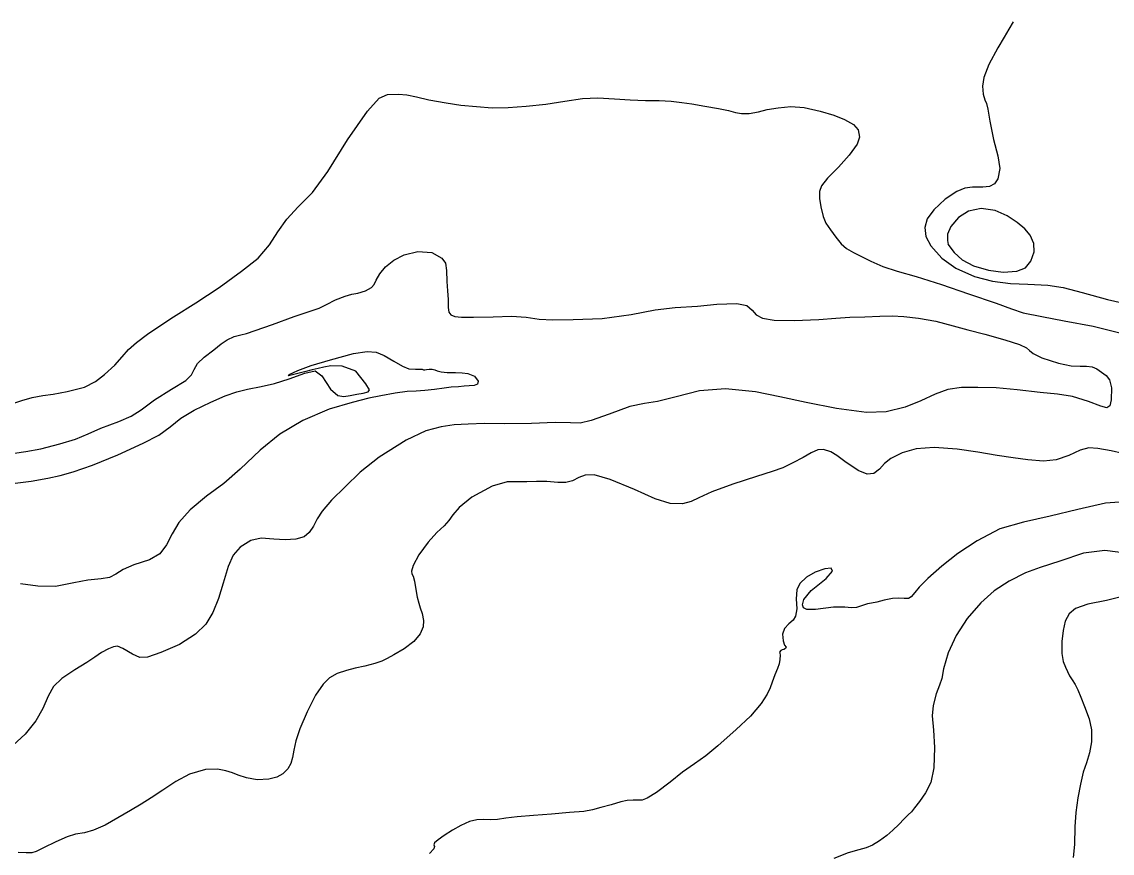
# Model space of a CAD drawing. Extents: x -717076 to -715000, y -984627 to -984000.
# Drawn here: x -716539 to -716014, y -984402 to -984001 of the extents above; entities that cross this region are included whole.
import ezdxf

# ---------------------------------------------------------------- set-up
doc = ezdxf.new("R2010")
doc.units = 0
doc.layers.add('contour_lines', color=1, linetype='CONTINUOUS')

msp = doc.modelspace()

# ---------------------------------------------------------------- linework, layer by layer
at = {"layer": 'contour_lines', "color": 1}
for p, q in [((-716061.475, -984001.363, 275), (-716063.56, -984004.964, 275)), ((-716065.854, -984008.85, 275), (-716068.873, -984013.942, 275)), ((-716063.56, -984004.964, 275), (-716065.854, -984008.85, 275)), ((-716068.873, -984013.942, 275), (-716073.14, -984021.959, 275)), ((-716073.14, -984021.959, 275), (-716075.553, -984028.279, 275)), ((-716075.553, -984028.279, 275), (-716076.163, -984032.447, 275)), ((-716076.163, -984032.447, 275), (-716075.825, -984036.291, 275)), ((-716372.727, -984044.472, 274), (-716367.129, -984038.174, 274)), ((-716367.129, -984038.174, 274), (-716363.156, -984036.49, 274)), ((-716363.156, -984036.49, 274), (-716357.819, -984036.269, 274)), ((-716357.819, -984036.269, 274), (-716353.746, -984036.594, 274)), ((-716353.746, -984036.594, 274), (-716349.178, -984037.547, 274)), ((-716349.178, -984037.547, 274), (-716343.103, -984038.954, 274)), ((-716343.103, -984038.954, 274), (-716334.852, -984040.514, 274)), ((-716286.784, -984041.07, 274), (-716277.526, -984039.6, 274)), ((-716277.526, -984039.6, 274), (-716268.992, -984038.371, 274)), ((-716268.992, -984038.371, 274), (-716261.604, -984038.094, 274)), ((-716261.604, -984038.094, 274), (-716253.627, -984038.571, 274)), ((-716253.627, -984038.571, 274), (-716246.021, -984039.01, 274)), ((-716246.021, -984039.01, 274), (-716238.763, -984039.248, 274)), ((-716238.763, -984039.248, 274), (-716232.062, -984039.339, 274)), ((-716232.062, -984039.339, 274), (-716226.28, -984039.604, 274)), ((-716226.28, -984039.604, 274), (-716221.201, -984040.211, 274)), ((-716221.201, -984040.211, 274), (-716216.373, -984040.987, 274)), ((-716075.825, -984036.291, 275), (-716075.131, -984038.926, 275)), ((-716075.131, -984038.926, 275), (-716074.345, -984040.837, 275)), ((-716382.37, -984058.293, 274), (-716372.727, -984044.472, 274)), ((-716334.852, -984040.514, 274), (-716327.788, -984041.509, 274)), ((-716327.788, -984041.509, 274), (-716320.176, -984042.225, 274)), ((-716320.176, -984042.225, 274), (-716312.626, -984042.859, 274)), ((-716312.626, -984042.859, 274), (-716304.974, -984042.769, 274)), ((-716304.974, -984042.769, 274), (-716296.273, -984042.081, 274)), ((-716296.273, -984042.081, 274), (-716286.784, -984041.07, 274)), ((-716216.373, -984040.987, 274), (-716210.08, -984042.054, 274)), ((-716210.08, -984042.054, 274), (-716203.507, -984043.157, 274)), ((-716203.507, -984043.157, 274), (-716198.696, -984044.197, 274)), ((-716198.696, -984044.197, 274), (-716195.381, -984045.056, 274)), ((-716195.381, -984045.056, 274), (-716192.415, -984045.625, 274)), ((-716192.415, -984045.625, 274), (-716188.79, -984045.603, 274)), ((-716188.79, -984045.603, 274), (-716184.295, -984044.754, 274)), ((-716184.295, -984044.754, 274), (-716179.979, -984043.738, 274)), ((-716179.979, -984043.738, 274), (-716174.758, -984042.795, 274)), ((-716174.758, -984042.795, 274), (-716168.703, -984042.285, 274)), ((-716168.703, -984042.285, 274), (-716162.132, -984042.764, 274)), ((-716162.132, -984042.764, 274), (-716154.474, -984044.461, 274)), ((-716154.474, -984044.461, 274), (-716147.843, -984046.458, 274)), ((-716074.345, -984040.837, 275), (-716073.668, -984043.467, 275)), ((-716073.668, -984043.467, 275), (-716072.756, -984049.229, 275)), ((-716147.843, -984046.458, 274), (-716142.772, -984048.447, 274)), ((-716142.772, -984048.447, 274), (-716138.41, -984050.949, 274)), ((-716072.756, -984049.229, 275), (-716070.916, -984058.065, 275)), ((-716138.41, -984050.949, 274), (-716136.203, -984053.545, 274)), ((-716136.203, -984053.545, 274), (-716135.509, -984057.075, 274)), ((-716391.801, -984073.531, 274), (-716382.37, -984058.293, 274)), ((-716136.658, -984060.404, 274), (-716140.505, -984065.659, 274)), ((-716135.509, -984057.075, 274), (-716136.658, -984060.404, 274)), ((-716070.916, -984058.065, 275), (-716068.859, -984065.933, 275)), ((-716140.505, -984065.659, 274), (-716145.669, -984071.466, 274)), ((-716068.859, -984065.933, 275), (-716067.899, -984072.096, 275)), ((-716145.669, -984071.466, 274), (-716150.91, -984076.831, 274)), ((-716399.223, -984083.695, 274), (-716391.801, -984073.531, 274)), ((-716150.91, -984076.831, 274), (-716153.796, -984080.51, 274)), ((-716068.805, -984077.028, 275), (-716070.466, -984079.597, 275)), ((-716067.899, -984072.096, 275), (-716068.805, -984077.028, 275)), ((-716153.796, -984080.51, 274), (-716154.781, -984083.288, 274)), ((-716084.701, -984081.595, 275), (-716088.632, -984083.179, 275)), ((-716081.006, -984081.181, 275), (-716084.701, -984081.595, 275)), ((-716076.123, -984081.148, 275), (-716081.006, -984081.181, 275)), ((-716072.786, -984080.765, 275), (-716076.123, -984081.148, 275)), ((-716070.466, -984079.597, 275), (-716072.786, -984080.765, 275)), ((-716406.131, -984090.653, 274), (-716399.223, -984083.695, 274)), ((-716154.781, -984083.288, 274), (-716154.764, -984086.53, 274)), ((-716154.764, -984086.53, 274), (-716154.156, -984090.589, 274)), ((-716094.223, -984086.885, 275), (-716099.728, -984092.033, 275)), ((-716088.632, -984083.179, 275), (-716094.223, -984086.885, 275)), ((-716411.673, -984096.489, 274), (-716406.131, -984090.653, 274)), ((-716154.156, -984090.589, 274), (-716153.112, -984095.24, 274)), ((-716099.728, -984092.033, 275), (-716102.861, -984096.456, 275)), ((-716082.919, -984092.672, 276), (-716087.818, -984095.828, 276)), ((-716076.927, -984091.451, 276), (-716082.919, -984092.672, 276)), ((-716070.107, -984092.384, 276), (-716076.927, -984091.451, 276)), ((-716064.349, -984094.938, 276), (-716070.107, -984092.384, 276)), ((-716415.991, -984102.623, 274), (-716411.673, -984096.489, 274)), ((-716153.112, -984095.24, 274), (-716151.727, -984098.471, 274)), ((-716102.861, -984096.456, 275), (-716103.985, -984100.547, 275)), ((-716087.818, -984095.828, 276), (-716091.507, -984100.078, 276)), ((-716059.589, -984098.141, 276), (-716064.349, -984094.938, 276)), ((-716055.806, -984101.144, 276), (-716059.589, -984098.141, 276)), ((-716419.985, -984109.01, 274), (-716415.991, -984102.623, 274)), ((-716151.727, -984098.471, 274), (-716149.484, -984101.766, 274)), ((-716149.484, -984101.766, 274), (-716146.897, -984105.281, 274)), ((-716103.985, -984100.547, 275), (-716103.491, -984104.921, 275)), ((-716091.507, -984100.078, 276), (-716093.101, -984103.859, 276)), ((-716053.163, -984104.275, 276), (-716055.806, -984101.144, 276)), ((-716146.897, -984105.281, 274), (-716144.292, -984108.509, 274)), ((-716144.292, -984108.509, 274), (-716141.775, -984110.685, 274)), ((-716103.491, -984104.921, 275), (-716101.067, -984109.457, 275)), ((-716093.101, -984103.859, 276), (-716093.132, -984106.909, 276)), ((-716093.132, -984106.909, 276), (-716092.733, -984108.774, 276)), ((-716092.863, -984108.567, 276), (-716089.827, -984112.673, 276)), ((-716051.485, -984108.266, 276), (-716053.163, -984104.275, 276)), ((-716051.382, -984112.266, 276), (-716051.485, -984108.266, 276)), ((-716425.49, -984115.372, 274), (-716419.985, -984109.01, 274)), ((-716360.06, -984116.405, 273), (-716355.019, -984113.82, 273)), ((-716355.019, -984113.82, 273), (-716348.531, -984112.171, 273)), ((-716348.531, -984112.171, 273), (-716341.745, -984112.686, 273)), ((-716341.745, -984112.686, 273), (-716336.876, -984115.359, 273)), ((-716141.775, -984110.685, 274), (-716138.462, -984112.563, 274)), ((-716138.462, -984112.563, 274), (-716134.623, -984114.506, 274)), ((-716101.067, -984109.457, 275), (-716095.792, -984115.336, 275)), ((-716089.827, -984112.673, 276), (-716086.036, -984116.113, 276)), ((-716052.85, -984116.881, 276), (-716051.382, -984112.266, 276)), ((-716433.467, -984121.607, 274), (-716425.49, -984115.372, 274)), ((-716364.053, -984119.604, 273), (-716360.06, -984116.405, 273)), ((-716336.876, -984115.359, 273), (-716335.066, -984117.816, 273)), ((-716335.066, -984117.816, 273), (-716334.669, -984121.269, 273)), ((-716134.623, -984114.506, 274), (-716130.021, -984116.888, 274)), ((-716130.021, -984116.888, 274), (-716124.308, -984119.464, 274)), ((-716095.792, -984115.336, 275), (-716089.016, -984120.198, 275)), ((-716086.036, -984116.113, 276), (-716080.57, -984119.02, 276)), ((-716080.57, -984119.02, 276), (-716073.339, -984121.195, 276)), ((-716055.444, -984120.037, 276), (-716052.85, -984116.881, 276)), ((-716444.181, -984129.5, 274), (-716433.467, -984121.607, 274)), ((-716368.594, -984125.949, 273), (-716366.793, -984122.871, 273)), ((-716366.793, -984122.871, 273), (-716364.053, -984119.604, 273)), ((-716334.669, -984121.269, 273), (-716334.507, -984126.554, 273)), ((-716124.308, -984119.464, 274), (-716117.292, -984121.715, 274)), ((-716117.292, -984121.715, 274), (-716108.178, -984124.273, 274)), ((-716108.178, -984124.273, 274), (-716095.915, -984128.136, 274)), ((-716089.016, -984120.198, 275), (-716080.106, -984124.19, 275)), ((-716080.106, -984124.19, 275), (-716071.376, -984126.484, 275)), ((-716073.339, -984121.195, 276), (-716066.327, -984122.075, 276)), ((-716066.327, -984122.075, 276), (-716059.635, -984121.666, 276)), ((-716059.635, -984121.666, 276), (-716055.444, -984120.037, 276)), ((-716455.555, -984136.94, 274), (-716444.181, -984129.5, 274)), ((-716373.662, -984131.176, 273), (-716370.795, -984129.548, 273)), ((-716370.795, -984129.548, 273), (-716369.546, -984128.045, 273)), ((-716369.546, -984128.045, 273), (-716368.594, -984125.949, 273)), ((-716334.507, -984126.554, 273), (-716334.211, -984131.067, 273)), ((-716095.915, -984128.136, 274), (-716083.05, -984132.641, 274)), ((-716071.376, -984126.484, 275), (-716062.77, -984127.55, 275)), ((-716062.77, -984127.55, 275), (-716054.446, -984127.888, 275)), ((-716054.446, -984127.888, 275), (-716044.697, -984128.397, 275)), ((-716044.697, -984128.397, 275), (-716037.265, -984129.45, 275)), ((-716037.265, -984129.45, 275), (-716028.229, -984132.004, 275)), ((-716388.171, -984135.53, 273), (-716383.548, -984133.626, 273)), ((-716383.548, -984133.626, 273), (-716380.273, -984132.749, 273)), ((-716380.273, -984132.749, 273), (-716377.308, -984132.221, 273)), ((-716377.308, -984132.221, 273), (-716373.662, -984131.176, 273)), ((-716334.211, -984131.067, 273), (-716333.894, -984135.367, 273)), ((-716083.05, -984132.641, 274), (-716069.7, -984137.079, 274)), ((-716028.229, -984132.004, 275), (-716015.885, -984135.308, 275)), ((-716466.295, -984143.72, 274), (-716455.555, -984136.94, 274)), ((-716400.4, -984140.958, 273), (-716396.106, -984139.491, 273)), ((-716396.106, -984139.491, 273), (-716392.432, -984137.728, 273)), ((-716392.432, -984137.728, 273), (-716388.171, -984135.53, 273)), ((-716333.894, -984135.367, 273), (-716333.822, -984139.152, 273)), ((-716333.822, -984139.152, 273), (-716333.456, -984141.354, 273)), ((-716234.038, -984140.335, 273), (-716224.355, -984139.166, 273)), ((-716224.355, -984139.166, 273), (-716213.688, -984138.497, 273)), ((-716213.688, -984138.497, 273), (-716204.285, -984137.606, 273)), ((-716204.285, -984137.606, 273), (-716194.631, -984137.162, 273)), ((-716194.631, -984137.162, 273), (-716189.775, -984138.193, 273)), ((-716189.775, -984138.193, 273), (-716187.285, -984140.47, 273)), ((-716069.7, -984137.079, 274), (-716062.229, -984139.769, 274)), ((-716062.229, -984139.769, 274), (-716056.541, -984141.675, 274)), ((-716015.885, -984135.308, 275), (-716001.691, -984138.572, 275)), ((-716473.317, -984148.315, 274), (-716466.295, -984143.72, 274)), ((-716418.577, -984147.289, 273), (-716408.083, -984143.432, 273)), ((-716408.083, -984143.432, 273), (-716400.4, -984140.958, 273)), ((-716333.456, -984141.354, 273), (-716332.512, -984142.652, 273)), ((-716332.512, -984142.652, 273), (-716330.625, -984143.469, 273)), ((-716330.625, -984143.469, 273), (-716327.349, -984143.798, 273)), ((-716327.349, -984143.798, 273), (-716321.632, -984143.897, 273)), ((-716321.632, -984143.897, 273), (-716312.126, -984143.64, 273)), ((-716312.126, -984143.64, 273), (-716303.296, -984143.304, 273)), ((-716303.296, -984143.304, 273), (-716296.272, -984143.834, 273)), ((-716296.272, -984143.834, 273), (-716289.964, -984144.739, 273)), ((-716289.964, -984144.739, 273), (-716283.43, -984145.131, 273)), ((-716283.43, -984145.131, 273), (-716273.514, -984144.974, 273)), ((-716273.514, -984144.974, 273), (-716259.522, -984144.42, 273)), ((-716259.522, -984144.42, 273), (-716245.647, -984142.577, 273)), ((-716245.647, -984142.577, 273), (-716234.038, -984140.335, 273)), ((-716187.285, -984140.47, 273), (-716185.398, -984142.691, 273)), ((-716185.398, -984142.691, 273), (-716182.338, -984144.378, 273)), ((-716182.338, -984144.378, 273), (-716176.742, -984145.253, 273)), ((-716176.742, -984145.253, 273), (-716167.011, -984145.44, 273)), ((-716167.011, -984145.44, 273), (-716155.074, -984144.882, 273)), ((-716155.074, -984144.882, 273), (-716146.868, -984144.329, 273)), ((-716146.868, -984144.329, 273), (-716140.225, -984143.901, 273)), ((-716140.225, -984143.901, 273), (-716132.921, -984143.641, 273)), ((-716132.921, -984143.641, 273), (-716125.657, -984143.28, 273)), ((-716125.657, -984143.28, 273), (-716119.699, -984143.242, 273)), ((-716119.699, -984143.242, 273), (-716114.176, -984143.479, 273)), ((-716114.176, -984143.479, 273), (-716107.106, -984144.271, 273)), ((-716107.106, -984144.271, 273), (-716098.763, -984145.723, 273)), ((-716056.541, -984141.675, 274), (-716047.589, -984143.488, 274)), ((-716047.589, -984143.488, 274), (-716036.789, -984145.518, 274)), ((-716036.789, -984145.518, 274), (-716022.838, -984148.219, 274)), ((-716478.8, -984152.099, 274), (-716473.317, -984148.315, 274)), ((-716431.14, -984151.755, 273), (-716426.84, -984150.254, 273)), ((-716426.84, -984150.254, 273), (-716418.577, -984147.289, 273)), ((-716098.763, -984145.723, 273), (-716090.403, -984148.051, 273)), ((-716090.403, -984148.051, 273), (-716083.248, -984149.975, 273)), ((-716083.248, -984149.975, 273), (-716075.062, -984151.974, 273)), ((-716022.838, -984148.219, 274), (-716009.999, -984151.447, 274)), ((-716487.906, -984159.45, 274), (-716484.062, -984155.976, 274)), ((-716484.062, -984155.976, 274), (-716478.8, -984152.099, 274)), ((-716443.281, -984156.715, 273), (-716440.459, -984154.745, 273)), ((-716440.459, -984154.745, 273), (-716436.936, -984153.233, 273)), ((-716436.936, -984153.233, 273), (-716433.73, -984152.403, 273)), ((-716433.73, -984152.403, 273), (-716431.14, -984151.755, 273)), ((-716075.062, -984151.974, 273), (-716065.414, -984154.74, 273)), ((-716065.414, -984154.74, 273), (-716058.439, -984157.061, 273)), ((-716490.94, -984162.931, 274), (-716487.906, -984159.45, 274)), ((-716451.494, -984163.146, 273), (-716446.776, -984159.545, 273)), ((-716446.776, -984159.545, 273), (-716443.281, -984156.715, 273)), ((-716379.52, -984161.368, 272), (-716372.84, -984160.314, 272)), ((-716372.84, -984160.314, 272), (-716368.622, -984160.786, 272)), ((-716368.622, -984160.786, 272), (-716364.704, -984162.306, 272)), ((-716058.439, -984157.061, 273), (-716055.029, -984158.7, 273)), ((-716055.029, -984158.7, 273), (-716053.559, -984159.95, 273)), ((-716053.559, -984159.95, 273), (-716051.837, -984161.425, 273)), ((-716494.599, -984166.958, 274), (-716490.94, -984162.931, 274)), ((-716456.351, -984169.151, 273), (-716454.675, -984166.24, 273)), ((-716454.675, -984166.24, 273), (-716451.494, -984163.146, 273)), ((-716399.811, -984167.188, 272), (-716390.584, -984164.401, 272)), ((-716390.584, -984164.401, 272), (-716379.52, -984161.368, 272)), ((-716364.704, -984162.306, 272), (-716359.964, -984165.005, 272)), ((-716359.964, -984165.005, 272), (-716355.839, -984167.473, 272)), ((-716051.837, -984161.425, 273), (-716047.662, -984163.409, 273)), ((-716047.662, -984163.409, 273), (-716039.661, -984165.991, 273)), ((-716039.661, -984165.991, 273), (-716033.551, -984167.236, 273)), ((-716503.797, -984174.886, 274), (-716499.538, -984171.544, 274)), ((-716499.538, -984171.544, 274), (-716494.599, -984166.958, 274)), ((-716460.368, -984174.322, 273), (-716457.514, -984171.617, 273)), ((-716457.514, -984171.617, 273), (-716456.351, -984169.151, 273)), ((-716407.574, -984171.27, 272), (-716410.82, -984172.054, 272)), ((-716410.82, -984172.054, 272), (-716410.448, -984171.434, 272)), ((-716410.483, -984173.605, 272), (-716403.001, -984170.823, 272)), ((-716410.448, -984171.434, 272), (-716406.345, -984169.532, 272)), ((-716403.148, -984170.124, 272), (-716407.574, -984171.27, 272)), ((-716406.345, -984169.532, 272), (-716399.811, -984167.188, 272)), ((-716399.471, -984169.217, 272), (-716403.148, -984170.124, 272)), ((-716403.001, -984170.823, 272), (-716398.007, -984169.697, 272)), ((-716396.456, -984168.528, 272), (-716399.471, -984169.217, 272)), ((-716398.007, -984169.697, 272), (-716394.722, -984172.087, 272)), ((-716393.778, -984167.883, 272), (-716396.456, -984168.528, 272)), ((-716390.339, -984167.375, 272), (-716393.778, -984167.883, 272)), ((-716384.979, -984167.504, 272), (-716390.339, -984167.375, 272)), ((-716378.365, -984169.948, 272), (-716384.979, -984167.504, 272)), ((-716373.523, -984175.946, 272), (-716378.365, -984169.948, 272)), ((-716355.839, -984167.473, 272), (-716352.738, -984168.679, 272)), ((-716352.738, -984168.679, 272), (-716349.63, -984168.931, 272)), ((-716349.63, -984168.931, 272), (-716347.418, -984168.9, 272)), ((-716347.418, -984168.9, 272), (-716346.35, -984168.976, 272)), ((-716346.35, -984168.976, 272), (-716345.779, -984169.162, 272)), ((-716345.779, -984169.162, 272), (-716345.076, -984169.249, 272)), ((-716345.076, -984169.249, 272), (-716344.253, -984169.1, 272)), ((-716344.253, -984169.1, 272), (-716343.05, -984168.833, 272)), ((-716343.05, -984168.833, 272), (-716341.537, -984168.835, 272)), ((-716341.537, -984168.835, 272), (-716340.342, -984169.175, 272)), ((-716340.342, -984169.175, 272), (-716339.158, -984169.685, 272)), ((-716339.158, -984169.685, 272), (-716337.139, -984170.14, 272)), ((-716337.139, -984170.14, 272), (-716334.322, -984170.444, 272)), ((-716334.322, -984170.444, 272), (-716330.377, -984170.543, 272)), ((-716330.377, -984170.543, 272), (-716327.16, -984170.617, 272)), ((-716327.16, -984170.617, 272), (-716324.318, -984170.98, 272)), ((-716324.318, -984170.98, 272), (-716321.15, -984172.226, 272)), ((-716033.551, -984167.236, 273), (-716029.178, -984167.489, 273)), ((-716029.178, -984167.489, 273), (-716026.004, -984167.412, 273)), ((-716026.004, -984167.412, 273), (-716023.305, -984167.814, 273)), ((-716023.305, -984167.814, 273), (-716021.167, -984168.785, 273)), ((-716021.167, -984168.785, 273), (-716018.924, -984170.289, 273)), ((-716018.924, -984170.289, 273), (-716016.607, -984172.041, 273)), ((-716509.238, -984177.518, 274), (-716503.797, -984174.886, 274)), ((-716467.215, -984178.538, 273), (-716460.368, -984174.322, 273)), ((-716423.985, -984177.257, 272), (-716417.628, -984175.856, 272)), ((-716417.628, -984175.856, 272), (-716410.483, -984173.605, 272)), ((-716394.722, -984172.087, 272), (-716390.573, -984178.566, 272)), ((-716371.718, -984178.85, 272), (-716373.523, -984175.946, 272)), ((-716323.637, -984176.932, 272), (-716326.06, -984177.157, 272)), ((-716321.235, -984176.713, 272), (-716323.637, -984176.932, 272)), ((-716319.658, -984176.15, 272), (-716321.235, -984176.713, 272)), ((-716321.15, -984172.226, 272), (-716319.382, -984174.736, 272)), ((-716319.382, -984174.736, 272), (-716319.658, -984176.15, 272)), ((-716016.607, -984172.041, 273), (-716015.032, -984174.117, 273)), ((-716015.032, -984174.117, 273), (-716014.096, -984177.958, 273)), ((-716534.338, -984182.635, 274), (-716529.278, -984181.669, 274)), ((-716529.278, -984181.669, 274), (-716524.215, -984180.891, 274)), ((-716524.215, -984180.891, 274), (-716517.474, -984179.745, 274)), ((-716517.474, -984179.745, 274), (-716509.238, -984177.518, 274)), ((-716475.489, -984183.723, 273), (-716467.215, -984178.538, 273)), ((-716448.29, -984184.758, 272), (-716441.33, -984181.837, 272)), ((-716441.33, -984181.837, 272), (-716435.717, -984179.856, 272)), ((-716435.717, -984179.856, 272), (-716430.611, -984178.527, 272)), ((-716430.611, -984178.527, 272), (-716423.985, -984177.257, 272)), ((-716390.573, -984178.566, 272), (-716387.026, -984181.571, 272)), ((-716387.026, -984181.571, 272), (-716384.136, -984182.101, 272)), ((-716384.136, -984182.101, 272), (-716381.076, -984181.616, 272)), ((-716381.076, -984181.616, 272), (-716377.928, -984180.97, 272)), ((-716377.928, -984180.97, 272), (-716374.882, -984180.451, 272)), ((-716374.882, -984180.451, 272), (-716372.442, -984179.88, 272)), ((-716372.442, -984179.88, 272), (-716371.718, -984178.85, 272)), ((-716366.308, -984181.777, 272), (-716372.043, -984182.925, 272)), ((-716359.335, -984180.553, 272), (-716366.308, -984181.777, 272)), ((-716353.54, -984179.698, 272), (-716359.335, -984180.553, 272)), ((-716349.287, -984179.442, 272), (-716353.54, -984179.698, 272)), ((-716345.083, -984179.211, 272), (-716349.287, -984179.442, 272)), ((-716340.348, -984178.666, 272), (-716345.083, -984179.211, 272)), ((-716335.815, -984178.053, 272), (-716340.348, -984178.666, 272)), ((-716332.309, -984177.655, 272), (-716335.815, -984178.053, 272)), ((-716328.857, -984177.426, 272), (-716332.309, -984177.655, 272)), ((-716326.06, -984177.157, 272), (-716328.857, -984177.426, 272)), ((-716223.856, -984182.284, 273), (-716232.892, -984184.502, 273)), ((-716212.64, -984179.413, 273), (-716223.856, -984182.284, 273)), ((-716200.153, -984178.424, 273), (-716212.64, -984179.413, 273)), ((-716185.591, -984179.821, 273), (-716200.153, -984178.424, 273)), ((-716173.893, -984182.291, 273), (-716185.591, -984179.821, 273)), ((-716161.164, -984185.015, 273), (-716173.893, -984182.291, 273)), ((-716099.087, -984180.916, 273), (-716105.92, -984184.21, 273)), ((-716092.921, -984178.694, 273), (-716099.087, -984180.916, 273)), ((-716086.426, -984177.783, 273), (-716092.921, -984178.694, 273)), ((-716078.409, -984177.681, 273), (-716086.426, -984177.783, 273)), ((-716069.555, -984177.841, 273), (-716078.409, -984177.681, 273)), ((-716059.514, -984178.831, 273), (-716069.555, -984177.841, 273)), ((-716048.457, -984180.213, 273), (-716059.514, -984178.831, 273)), ((-716040, -984180.985, 273), (-716048.457, -984180.213, 273)), ((-716032.862, -984182.067, 273), (-716040, -984180.985, 273)), ((-716025.077, -984184.473, 273), (-716032.862, -984182.067, 273)), ((-716014.096, -984177.958, 273), (-716014.235, -984183.738, 273)), ((-716545.84, -984186.151, 274), (-716539.309, -984183.988, 274)), ((-716539.309, -984183.988, 274), (-716534.338, -984182.635, 274)), ((-716481.907, -984188.576, 273), (-716475.489, -984183.723, 273)), ((-716456.28, -984188.631, 272), (-716448.29, -984184.758, 272)), ((-716380.086, -984184.981, 272), (-716391.16, -984188.242, 272)), ((-716372.043, -984182.925, 272), (-716380.086, -984184.981, 272)), ((-716246.194, -984186.974, 273), (-716256.276, -984190.626, 273)), ((-716239.189, -984185.495, 273), (-716246.194, -984186.974, 273)), ((-716232.892, -984184.502, 273), (-716239.189, -984185.495, 273)), ((-716146.585, -984187.935, 273), (-716161.164, -984185.015, 273)), ((-716113.531, -984187.31, 273), (-716122.612, -984189.535, 273)), ((-716105.92, -984184.21, 273), (-716113.531, -984187.31, 273)), ((-716019.157, -984186.772, 273), (-716025.077, -984184.473, 273)), ((-716016.3, -984187.486, 273), (-716019.157, -984186.772, 273)), ((-716014.894, -984186.657, 273), (-716016.3, -984187.486, 273)), ((-716014.235, -984183.738, 273), (-716014.894, -984186.657, 273)), ((-716492.595, -984194.132, 273), (-716486.587, -984191.639, 273)), ((-716486.587, -984191.639, 273), (-716481.907, -984188.576, 273)), ((-716467.86, -984196.702, 272), (-716462.772, -984192.507, 272)), ((-716462.772, -984192.507, 272), (-716456.28, -984188.631, 272)), ((-716391.16, -984188.242, 272), (-716403.933, -984193.598, 272)), ((-716256.276, -984190.626, 273), (-716264.967, -984193.742, 273)), ((-716132.085, -984189.811, 273), (-716146.585, -984187.935, 273)), ((-716122.612, -984189.535, 273), (-716132.085, -984189.811, 273)), ((-716507.44, -984200.122, 273), (-716501.292, -984197.333, 273)), ((-716501.292, -984197.333, 273), (-716492.595, -984194.132, 273)), ((-716473.374, -984200.78, 272), (-716467.86, -984196.702, 272)), ((-716403.933, -984193.598, 272), (-716414.962, -984200.315, 272)), ((-716337.225, -984196.76, 273), (-716344.672, -984198.654, 273)), ((-716331.003, -984195.79, 273), (-716337.225, -984196.76, 273)), ((-716324.138, -984195.366, 273), (-716331.003, -984195.79, 273)), ((-716316.395, -984195.157, 273), (-716324.138, -984195.366, 273)), ((-716306.796, -984195.311, 273), (-716316.395, -984195.157, 273)), ((-716293.681, -984195.135, 273), (-716306.796, -984195.311, 273)), ((-716282.198, -984194.584, 273), (-716293.681, -984195.135, 273)), ((-716274.831, -984194.746, 273), (-716282.198, -984194.584, 273)), ((-716270.165, -984194.935, 273), (-716274.831, -984194.746, 273)), ((-716264.967, -984193.742, 273), (-716270.165, -984194.935, 273)), ((-716521.13, -984204.919, 273), (-716513.455, -984202.638, 273)), ((-716513.455, -984202.638, 273), (-716507.44, -984200.122, 273)), ((-716480.92, -984204.598, 272), (-716473.374, -984200.78, 272)), ((-716414.962, -984200.315, 272), (-716424.498, -984208.052, 272)), ((-716354.076, -984203.118, 273), (-716367.038, -984211.307, 273)), ((-716344.672, -984198.654, 273), (-716354.076, -984203.118, 273)), ((-716537.493, -984208.652, 273), (-716530.154, -984207.264, 273)), ((-716530.154, -984207.264, 273), (-716521.13, -984204.919, 273)), ((-716493.125, -984210.179, 272), (-716480.92, -984204.598, 272)), ((-716424.498, -984208.052, 272), (-716434.077, -984217.139, 272)), ((-716155.68, -984207.804, 274), (-716158.745, -984209.298, 274)), ((-716152.895, -984207.658, 274), (-716155.68, -984207.804, 274)), ((-716149.333, -984208.849, 274), (-716152.895, -984207.658, 274)), ((-716108.19, -984207.364, 274), (-716114.973, -984209.24, 274)), ((-716099.495, -984206.751, 274), (-716108.19, -984207.364, 274)), ((-716088.356, -984207.503, 274), (-716099.495, -984206.751, 274)), ((-716078.493, -984209.006, 274), (-716088.356, -984207.503, 274)), ((-716029.154, -984208.032, 274), (-716034.66, -984210.544, 274)), ((-716024.97, -984206.869, 274), (-716029.154, -984208.032, 274)), ((-716020.688, -984207.112, 274), (-716024.97, -984206.869, 274)), ((-716014.203, -984208.31, 274), (-716020.688, -984207.112, 274)), ((-716002.907, -984210.855, 274), (-716014.203, -984208.31, 274)), ((-716547.179, -984210.103, 273), (-716537.493, -984208.652, 273)), ((-716505.377, -984215.284, 272), (-716493.125, -984210.179, 272)), ((-716367.038, -984211.307, 273), (-716376.208, -984218.638, 273)), ((-716162.732, -984211.542, 274), (-716167.602, -984214.139, 274)), ((-716158.745, -984209.298, 274), (-716162.732, -984211.542, 274)), ((-716146.481, -984210.601, 274), (-716149.333, -984208.849, 274)), ((-716142.557, -984213.432, 274), (-716146.481, -984210.601, 274)), ((-716136.103, -984217.731, 274), (-716142.557, -984213.432, 274)), ((-716120.403, -984211.92, 274), (-716123.462, -984214.444, 274)), ((-716114.973, -984209.24, 274), (-716120.403, -984211.92, 274)), ((-716069.191, -984210.626, 274), (-716078.493, -984209.006, 274)), ((-716061.358, -984211.631, 274), (-716069.191, -984210.626, 274)), ((-716054.443, -984212.564, 274), (-716061.358, -984211.631, 274)), ((-716046.747, -984213.234, 274), (-716054.443, -984212.564, 274)), ((-716040.716, -984212.66, 274), (-716046.747, -984213.234, 274)), ((-716034.66, -984210.544, 274), (-716040.716, -984212.66, 274)), ((-716520.973, -984220.204, 272), (-716514.661, -984218.409, 272)), ((-716514.661, -984218.409, 272), (-716505.377, -984215.284, 272)), ((-716434.077, -984217.139, 272), (-716442.003, -984224.13, 272)), ((-716376.208, -984218.638, 273), (-716383.564, -984225.66, 273)), ((-716177.693, -984218.281, 274), (-716185.261, -984220.629, 274)), ((-716172.547, -984216.482, 274), (-716177.693, -984218.281, 274)), ((-716167.602, -984214.139, 274), (-716172.547, -984216.482, 274)), ((-716131.779, -984219.632, 274), (-716136.103, -984217.731, 274)), ((-716125.951, -984217.192, 274), (-716128.622, -984219.249, 274)), ((-716123.462, -984214.444, 274), (-716125.951, -984217.192, 274)), ((-716542.605, -984223.954, 272), (-716534.927, -984222.853, 272)), ((-716534.927, -984222.853, 272), (-716526.763, -984221.428, 272)), ((-716526.763, -984221.428, 272), (-716520.973, -984220.204, 272)), ((-716442.003, -984224.13, 272), (-716450.381, -984230.24, 272)), ((-716305.433, -984223.245, 274), (-716312.672, -984225.344, 274)), ((-716299.995, -984223.191, 274), (-716305.433, -984223.245, 274)), ((-716295.914, -984223.305, 274), (-716299.995, -984223.191, 274)), ((-716291.236, -984223.097, 274), (-716295.914, -984223.305, 274)), ((-716286.262, -984223.088, 274), (-716291.236, -984223.097, 274)), ((-716281.038, -984223.502, 274), (-716286.262, -984223.088, 274)), ((-716277.093, -984223.521, 274), (-716281.038, -984223.502, 274)), ((-716273.962, -984222.72, 274), (-716277.093, -984223.521, 274)), ((-716270.792, -984221.164, 274), (-716273.962, -984222.72, 274)), ((-716267.829, -984219.994, 274), (-716270.792, -984221.164, 274)), ((-716263.369, -984219.922, 274), (-716267.829, -984219.994, 274)), ((-716255.714, -984222.059, 274), (-716263.369, -984219.922, 274)), ((-716244.013, -984226.909, 274), (-716255.714, -984222.059, 274)), ((-716185.261, -984220.629, 274), (-716196.617, -984224.459, 274)), ((-716128.622, -984219.249, 274), (-716131.779, -984219.632, 274)), ((-716383.564, -984225.66, 273), (-716390.026, -984232.112, 273)), ((-716312.672, -984225.344, 274), (-716322.497, -984230.716, 274)), ((-716234.03, -984231.432, 274), (-716244.013, -984226.909, 274)), ((-716206.663, -984228.121, 274), (-716212.968, -984230.91, 274)), ((-716196.617, -984224.459, 274), (-716206.663, -984228.121, 274)), ((-716450.381, -984230.24, 272), (-716458.177, -984236.738, 272)), ((-716390.026, -984232.112, 273), (-716394.595, -984237.367, 273)), ((-716322.497, -984230.716, 274), (-716328.608, -984235.615, 274)), ((-716226.749, -984233.76, 274), (-716234.03, -984231.432, 274)), ((-716220.887, -984233.919, 274), (-716226.749, -984233.76, 274)), ((-716216.729, -984232.739, 274), (-716220.887, -984233.919, 274)), ((-716212.968, -984230.91, 274), (-716216.729, -984232.739, 274)), ((-716016.877, -984233.585, 275), (-716030.301, -984236.549, 275)), ((-716007.924, -984232.849, 275), (-716016.877, -984233.585, 275)), ((-716458.177, -984236.738, 272), (-716463.657, -984242.899, 272)), ((-716394.595, -984237.367, 273), (-716397.053, -984241.171, 273)), ((-716331.571, -984239.15, 274), (-716333.499, -984241.909, 274)), ((-716328.608, -984235.615, 274), (-716331.571, -984239.15, 274)), ((-716043.537, -984239.843, 275), (-716056.51, -984242.669, 275)), ((-716030.301, -984236.549, 275), (-716043.537, -984239.843, 275)), ((-716463.657, -984242.899, 272), (-716466.877, -984248.336, 272)), ((-716398.766, -984244.562, 273), (-716400.779, -984247.729, 273)), ((-716397.053, -984241.171, 273), (-716398.766, -984244.562, 273)), ((-716335.696, -984244.431, 274), (-716339.22, -984247.729, 274)), ((-716333.499, -984241.909, 274), (-716335.696, -984244.431, 274)), ((-716056.51, -984242.669, 275), (-716067.792, -984245.961, 275)), ((-716466.877, -984248.336, 272), (-716469.566, -984253.64, 272)), ((-716424.008, -984250.496, 273), (-716428.944, -984251.606, 273)), ((-716417.952, -984250.855, 273), (-716424.008, -984250.496, 273)), ((-716403.278, -984249.746, 273), (-716407.262, -984250.986, 273)), ((-716400.779, -984247.729, 273), (-716403.278, -984249.746, 273)), ((-716339.22, -984247.729, 274), (-716343.474, -984252.389, 274)), ((-716067.792, -984245.961, 275), (-716078.728, -984251.733, 275)), ((-716469.566, -984253.64, 272), (-716472.873, -984257.943, 272)), ((-716434.12, -984254.796, 273), (-716437.506, -984258.583, 273)), ((-716428.944, -984251.606, 273), (-716434.12, -984254.796, 273)), ((-716412.382, -984251.291, 273), (-716417.952, -984250.855, 273)), ((-716407.262, -984250.986, 273), (-716412.382, -984251.291, 273)), ((-716343.474, -984252.389, 274), (-716347.973, -984258.493, 274)), ((-716078.728, -984251.733, 275), (-716088.054, -984257.862, 275)), ((-716477.904, -984260.944, 272), (-716485.334, -984263.335, 272)), ((-716472.873, -984257.943, 272), (-716477.904, -984260.944, 272)), ((-716437.506, -984258.583, 273), (-716439.911, -984264.021, 273)), ((-716347.973, -984258.493, 274), (-716350.668, -984263.669, 274)), ((-716088.054, -984257.862, 275), (-716095.879, -984263.992, 275)), ((-716027.473, -984257.73, 276), (-716038.978, -984261.494, 276)), ((-716017.311, -984256.452, 276), (-716027.473, -984257.73, 276)), ((-716006.012, -984257.881, 276), (-716017.311, -984256.452, 276)), ((-716490.522, -984265.493, 272), (-716494.133, -984267.822, 272)), ((-716485.334, -984263.335, 272), (-716490.522, -984265.493, 272)), ((-716439.911, -984264.021, 273), (-716442.28, -984272.093, 273)), ((-716350.668, -984263.669, 274), (-716351.519, -984266.413, 274)), ((-716351.519, -984266.413, 274), (-716351.367, -984267.571, 274)), ((-716152.215, -984265.183, 275), (-716156.976, -984266.772, 275)), ((-716149.211, -984264.956, 275), (-716152.215, -984265.183, 275)), ((-716151.524, -984269.938, 275), (-716148.531, -984266.319, 275)), ((-716148.531, -984266.319, 275), (-716149.211, -984264.956, 275)), ((-716095.879, -984263.992, 275), (-716102.509, -984269.865, 275)), ((-716048.362, -984264.546, 276), (-716055.504, -984267.145, 276)), ((-716038.978, -984261.494, 276), (-716048.362, -984264.546, 276)), ((-716507.538, -984270.663, 272), (-716514.244, -984271.905, 272)), ((-716501.138, -984270.112, 272), (-716507.538, -984270.663, 272)), ((-716497.067, -984269.398, 272), (-716501.138, -984270.112, 272)), ((-716494.133, -984267.822, 272), (-716497.067, -984269.398, 272)), ((-716351.367, -984267.571, 274), (-716350.707, -984268.707, 274)), ((-716350.707, -984268.707, 274), (-716350.065, -984271.11, 274)), ((-716350.065, -984271.11, 274), (-716349.47, -984275.169, 274)), ((-716161.128, -984269.212, 275), (-716164.328, -984272.297, 275)), ((-716156.976, -984266.772, 275), (-716161.128, -984269.212, 275)), ((-716158.837, -984275.741, 275), (-716151.524, -984269.938, 275)), ((-716102.509, -984269.865, 275), (-716106.685, -984273.983, 275)), ((-716063.43, -984271.086, 276), (-716070.536, -984275.77, 276)), ((-716055.504, -984267.145, 276), (-716063.43, -984271.086, 276)), ((-716531.708, -984273.516, 272), (-716540.016, -984272.444, 272)), ((-716523.217, -984273.68, 272), (-716531.708, -984273.516, 272)), ((-716514.244, -984271.905, 272), (-716523.217, -984273.68, 272)), ((-716442.28, -984272.093, 273), (-716444.547, -984279.605, 273)), ((-716349.47, -984275.169, 274), (-716348.782, -984278.823, 274)), ((-716165.735, -984275.389, 275), (-716165.99, -984279.755, 275)), ((-716164.328, -984272.297, 275), (-716165.735, -984275.389, 275)), ((-716162.314, -984280.002, 275), (-716158.837, -984275.741, 275)), ((-716108.874, -984276.697, 275), (-716110.55, -984278.695, 275)), ((-716106.685, -984273.983, 275), (-716108.874, -984276.697, 275)), ((-716070.536, -984275.77, 276), (-716077.068, -984281.597, 276)), ((-716444.547, -984279.605, 273), (-716447.267, -984286.329, 273)), ((-716348.782, -984278.823, 274), (-716347.989, -984281.837, 274)), ((-716347.989, -984281.837, 274), (-716347.271, -984283.996, 274)), ((-716165.99, -984279.755, 275), (-716165.806, -984284.582, 275)), ((-716162.954, -984282.505, 275), (-716162.314, -984280.002, 275)), ((-716131.679, -984282.147, 275), (-716134.15, -984282.929, 275)), ((-716129.675, -984281.727, 275), (-716131.679, -984282.147, 275)), ((-716127.24, -984281.246, 275), (-716129.675, -984281.727, 275)), ((-716123.668, -984280.362, 275), (-716127.24, -984281.246, 275)), ((-716119.558, -984279.528, 275), (-716123.668, -984280.362, 275)), ((-716116.571, -984279.306, 275), (-716119.558, -984279.528, 275)), ((-716113.974, -984279.519, 275), (-716116.571, -984279.306, 275)), ((-716111.952, -984279.464, 275), (-716113.974, -984279.519, 275)), ((-716110.55, -984278.695, 275), (-716111.952, -984279.464, 275)), ((-716077.068, -984281.597, 276), (-716083.61, -984289.155, 276)), ((-716016.508, -984280.438, 277), (-716025.487, -984282.322, 277)), ((-716009.396, -984278.667, 277), (-716016.508, -984280.438, 277)), ((-716447.267, -984286.329, 273), (-716450.724, -984291.891, 273)), ((-716347.271, -984283.996, 274), (-716346.319, -984286.722, 274)), ((-716346.319, -984286.722, 274), (-716345.698, -984290.077, 274)), ((-716165.806, -984284.582, 275), (-716166.407, -984288.113, 275)), ((-716162.595, -984283.997, 275), (-716162.954, -984282.505, 275)), ((-716160.984, -984284.835, 275), (-716162.595, -984283.997, 275)), ((-716156.719, -984284.838, 275), (-716160.984, -984284.835, 275)), ((-716148.028, -984283.696, 275), (-716156.719, -984284.838, 275)), ((-716142.633, -984283.648, 275), (-716148.028, -984283.696, 275)), ((-716139.415, -984283.981, 275), (-716142.633, -984283.648, 275)), ((-716137.018, -984283.82, 275), (-716139.415, -984283.981, 275)), ((-716134.15, -984282.929, 275), (-716137.018, -984283.82, 275)), ((-716034.441, -984286.892, 277), (-716036.295, -984290.5, 277)), ((-716031.309, -984284.309, 277), (-716034.441, -984286.892, 277)), ((-716025.487, -984282.322, 277), (-716031.309, -984284.309, 277)), ((-716450.724, -984291.891, 273), (-716455.648, -984296.715, 273)), ((-716345.698, -984290.077, 274), (-716345.879, -984293.18, 274)), ((-716169.629, -984291.75, 275), (-716171.682, -984293.92, 275)), ((-716167.546, -984289.973, 275), (-716169.629, -984291.75, 275)), ((-716166.407, -984288.113, 275), (-716167.546, -984289.973, 275)), ((-716083.61, -984289.155, 276), (-716088.892, -984297.295, 276)), ((-716036.295, -984290.5, 277), (-716037.387, -984294.952, 277)), ((-716455.648, -984296.715, 273), (-716463.356, -984301.634, 273)), ((-716347.306, -984296.528, 274), (-716350.458, -984300.345, 274)), ((-716345.879, -984293.18, 274), (-716347.306, -984296.528, 274)), ((-716171.682, -984293.92, 275), (-716172.675, -984296.705, 275)), ((-716172.675, -984296.705, 275), (-716172.395, -984300.017, 275)), ((-716088.892, -984297.295, 276), (-716092.757, -984305.747, 276)), ((-716037.387, -984294.952, 277), (-716037.907, -984300.256, 277)), ((-716495.165, -984302.83, 273), (-716497.652, -984303.844, 273)), ((-716493.284, -984302.567, 273), (-716495.165, -984302.83, 273)), ((-716490.706, -984303.638, 273), (-716493.284, -984302.567, 273)), ((-716463.356, -984301.634, 273), (-716472.323, -984305.624, 273)), ((-716350.458, -984300.345, 274), (-716354.973, -984303.819, 274)), ((-716172.395, -984300.017, 275), (-716171.634, -984302.069, 275)), ((-716171.634, -984302.069, 275), (-716170.868, -984302.949, 275)), ((-716170.868, -984302.949, 275), (-716171.185, -984303.613, 275)), ((-716037.907, -984300.256, 277), (-716037.939, -984306.078, 277)), ((-716504.244, -984307.885, 273), (-716508.011, -984310.404, 273)), ((-716500.92, -984305.632, 273), (-716504.244, -984307.885, 273)), ((-716497.652, -984303.844, 273), (-716500.92, -984305.632, 273)), ((-716486, -984306.387, 273), (-716490.706, -984303.638, 273)), ((-716482.461, -984307.978, 273), (-716486, -984306.387, 273)), ((-716478.858, -984307.828, 273), (-716482.461, -984307.978, 273)), ((-716472.323, -984305.624, 273), (-716478.858, -984307.828, 273)), ((-716363.226, -984308.443, 274), (-716365.796, -984309.696, 274)), ((-716360.048, -984306.723, 274), (-716363.226, -984308.443, 274)), ((-716354.973, -984303.819, 274), (-716360.048, -984306.723, 274)), ((-716173.479, -984304.624, 275), (-716174.039, -984305.336, 275)), ((-716174.039, -984305.336, 275), (-716173.963, -984305.947, 275)), ((-716173.963, -984305.947, 275), (-716173.693, -984306.87, 275)), ((-716173.693, -984306.87, 275), (-716173.86, -984308.945, 275)), ((-716172.841, -984304.355, 275), (-716173.479, -984304.624, 275)), ((-716172.025, -984304.137, 275), (-716172.841, -984304.355, 275)), ((-716171.185, -984303.613, 275), (-716172.025, -984304.137, 275)), ((-716092.757, -984305.747, 276), (-716094.984, -984313.487, 276)), ((-716037.939, -984306.078, 277), (-716037.304, -984309.854, 277)), ((-716508.011, -984310.404, 273), (-716513.867, -984314.009, 273)), ((-716378.648, -984313.178, 274), (-716382.893, -984314.189, 274)), ((-716373.939, -984312.166, 274), (-716378.648, -984313.178, 274)), ((-716369.198, -984310.896, 274), (-716373.939, -984312.166, 274)), ((-716365.796, -984309.696, 274), (-716369.198, -984310.896, 274)), ((-716175.119, -984313.281, 275), (-716176.323, -984316.284, 275)), ((-716174.33, -984311.112, 275), (-716175.119, -984313.281, 275)), ((-716173.86, -984308.945, 275), (-716174.33, -984311.112, 275)), ((-716094.984, -984313.487, 276), (-716095.889, -984318.048, 276)), ((-716037.304, -984309.854, 277), (-716036.204, -984312.601, 277)), ((-716036.204, -984312.601, 277), (-716035.212, -984314.76, 277)), ((-716520.163, -984318.155, 273), (-716524.17, -984322.045, 273)), ((-716513.867, -984314.009, 273), (-716520.163, -984318.155, 273)), ((-716390.975, -984317.766, 274), (-716394.141, -984320.797, 274)), ((-716387.274, -984315.744, 274), (-716390.975, -984317.766, 274)), ((-716382.893, -984314.189, 274), (-716387.274, -984315.744, 274)), ((-716176.323, -984316.284, 275), (-716177.588, -984319.833, 275)), ((-716095.889, -984318.048, 276), (-716096.944, -984321.352, 276)), ((-716035.212, -984314.76, 277), (-716034.228, -984316.757, 277)), ((-716034.228, -984316.757, 277), (-716032.984, -984318.78, 277)), ((-716032.984, -984318.78, 277), (-716031.576, -984320.938, 277)), ((-716524.17, -984322.045, 273), (-716526.742, -984326.639, 273)), ((-716394.141, -984320.797, 274), (-716397.786, -984326.225, 274)), ((-716178.628, -984322.557, 275), (-716180.101, -984325.613, 275)), ((-716177.588, -984319.833, 275), (-716178.628, -984322.557, 275)), ((-716096.944, -984321.352, 276), (-716098.508, -984325.511, 276)), ((-716031.576, -984320.938, 277), (-716030.251, -984323.576, 277)), ((-716030.251, -984323.576, 277), (-716028.77, -984327.186, 277)), ((-716526.742, -984326.639, 273), (-716529.282, -984332.56, 273)), ((-716397.786, -984326.225, 274), (-716401.871, -984334.143, 274)), ((-716180.101, -984325.613, 275), (-716182.878, -984330.09, 275)), ((-716098.508, -984325.511, 276), (-716100.003, -984331.063, 276)), ((-716028.77, -984327.186, 277), (-716026.974, -984331.631, 277)), ((-716529.282, -984332.56, 273), (-716532.599, -984338.467, 273)), ((-716401.871, -984334.143, 274), (-716405.297, -984342.421, 274)), ((-716182.878, -984330.09, 275), (-716188.075, -984336.332, 275)), ((-716100.003, -984331.063, 276), (-716100.41, -984336.149, 276)), ((-716026.974, -984331.631, 277), (-716024.773, -984337.532, 277)), ((-716532.599, -984338.467, 273), (-716537.734, -984344.966, 273)), ((-716188.075, -984336.332, 275), (-716194.97, -984342.765, 275)), ((-716100.41, -984336.149, 276), (-716099.885, -984343.022, 276)), ((-716024.773, -984337.532, 277), (-716023.632, -984342.867, 277)), ((-716537.734, -984344.966, 273), (-716543.525, -984350.242, 273)), ((-716405.297, -984342.421, 274), (-716407.235, -984348.168, 274)), ((-716194.97, -984342.765, 275), (-716203.843, -984350.633, 275)), ((-716099.885, -984343.022, 276), (-716099.342, -984351.468, 276)), ((-716023.632, -984342.867, 277), (-716023.656, -984348.717, 277)), ((-716407.235, -984348.168, 274), (-716408.272, -984352.679, 274)), ((-716023.656, -984348.717, 277), (-716024.627, -984353.935, 277)), ((-716408.272, -984352.679, 274), (-716408.878, -984356.174, 274)), ((-716209.603, -984355.388, 275), (-716215.077, -984359.229, 275)), ((-716203.843, -984350.633, 275), (-716209.603, -984355.388, 275)), ((-716099.342, -984351.468, 276), (-716099.703, -984361.195, 276)), ((-716024.627, -984353.935, 277), (-716026.161, -984358.725, 277)), ((-716409.642, -984359.131, 274), (-716411.088, -984361.718, 274)), ((-716408.878, -984356.174, 274), (-716409.642, -984359.131, 274)), ((-716215.077, -984359.229, 275), (-716220.789, -984363.343, 275)), ((-716026.161, -984358.725, 277), (-716027.63, -984363.369, 277)), ((-716458.524, -984364.299, 274), (-716465.18, -984367.757, 274)), ((-716450.815, -984361.945, 274), (-716458.524, -984364.299, 274)), ((-716445.048, -984361.777, 274), (-716450.815, -984361.945, 274)), ((-716440.997, -984362.633, 274), (-716445.048, -984361.777, 274)), ((-716437.841, -984363.643, 274), (-716440.997, -984362.633, 274)), ((-716435.033, -984364.725, 274), (-716437.841, -984363.643, 274)), ((-716431.102, -984366.094, 274), (-716435.033, -984364.725, 274)), ((-716425.856, -984367.009, 274), (-716431.102, -984366.094, 274)), ((-716416.38, -984365.639, 274), (-716420.313, -984366.643, 274)), ((-716413.529, -984364.073, 274), (-716416.38, -984365.639, 274)), ((-716411.088, -984361.718, 274), (-716413.529, -984364.073, 274)), ((-716220.789, -984363.343, 275), (-716226.807, -984368.123, 275)), ((-716099.703, -984361.195, 276), (-716101.186, -984368.259, 276)), ((-716027.63, -984363.369, 277), (-716028.96, -984369.136, 277)), ((-716465.18, -984367.757, 274), (-716471.397, -984371.925, 274)), ((-716420.313, -984366.643, 274), (-716425.856, -984367.009, 274)), ((-716226.807, -984368.123, 275), (-716233.401, -984373.093, 275)), ((-716101.186, -984368.259, 276), (-716103.627, -984373.221, 276)), ((-716028.96, -984369.136, 277), (-716030.182, -984375.641, 277)), ((-716477.017, -984375.664, 274), (-716481.887, -984378.652, 274)), ((-716471.397, -984371.925, 274), (-716477.017, -984375.664, 274)), ((-716244.595, -984376.755, 275), (-716247.486, -984376.977, 275)), ((-716242.194, -984376.853, 275), (-716244.595, -984376.755, 275)), ((-716240.352, -984376.782, 275), (-716242.194, -984376.853, 275)), ((-716237.9, -984375.839, 275), (-716240.352, -984376.782, 275)), ((-716233.401, -984373.093, 275), (-716237.9, -984375.839, 275)), ((-716103.627, -984373.221, 276), (-716106.673, -984377.486, 276)), ((-716030.182, -984375.641, 277), (-716031.285, -984382.673, 277)), ((-716486.961, -984381.722, 274), (-716493.014, -984385.362, 274)), ((-716481.887, -984378.652, 274), (-716486.961, -984381.722, 274)), ((-716264.307, -984381.528, 275), (-716268.385, -984382.254, 275)), ((-716260.258, -984380.37, 275), (-716264.307, -984381.528, 275)), ((-716255.308, -984379.001, 275), (-716260.258, -984380.37, 275)), ((-716250.654, -984377.677, 275), (-716255.308, -984379.001, 275)), ((-716247.486, -984376.977, 275), (-716250.654, -984377.677, 275)), ((-716108.936, -984380.432, 276), (-716110.533, -984382.421, 276)), ((-716106.673, -984377.486, 276), (-716108.936, -984380.432, 276)), ((-716493.014, -984385.362, 274), (-716499.158, -984388.822, 274)), ((-716323.527, -984387.159, 275), (-716327.804, -984389.057, 275)), ((-716320.042, -984386.303, 275), (-716323.527, -984387.159, 275)), ((-716316.633, -984386.159, 275), (-716320.042, -984386.303, 275)), ((-716313.313, -984386.237, 275), (-716316.633, -984386.159, 275)), ((-716310.11, -984386.048, 275), (-716313.313, -984386.237, 275)), ((-716305.982, -984385.454, 275), (-716310.11, -984386.048, 275)), ((-716300.51, -984384.857, 275), (-716305.982, -984385.454, 275)), ((-716292.76, -984384.266, 275), (-716300.51, -984384.857, 275)), ((-716284.025, -984383.518, 275), (-716292.76, -984384.266, 275)), ((-716275.394, -984382.819, 275), (-716284.025, -984383.518, 275)), ((-716268.385, -984382.254, 275), (-716275.394, -984382.819, 275)), ((-716114.051, -984385.879, 276), (-716116.639, -984388.484, 276)), ((-716112.005, -984383.937, 276), (-716114.051, -984385.879, 276)), ((-716110.533, -984382.421, 276), (-716112.005, -984383.937, 276)), ((-716031.285, -984382.673, 277), (-716031.752, -984389.726, 277)), ((-716509.223, -984392.535, 274), (-716513.555, -984393.256, 274)), ((-716504.8, -984391.313, 274), (-716509.223, -984392.535, 274)), ((-716499.158, -984388.822, 274), (-716504.8, -984391.313, 274)), ((-716331.774, -984391.32, 275), (-716335.7, -984393.801, 275)), ((-716327.804, -984389.057, 275), (-716331.774, -984391.32, 275)), ((-716119.375, -984391.279, 276), (-716122.423, -984393.913, 276)), ((-716116.639, -984388.484, 276), (-716119.375, -984391.279, 276)), ((-716031.752, -984389.726, 277), (-716031.896, -984398.155, 277)), ((-716523.029, -984396.904, 274), (-716528.888, -984399.82, 274)), ((-716517.571, -984394.446, 274), (-716523.029, -984396.904, 274)), ((-716513.555, -984393.256, 274), (-716517.571, -984394.446, 274)), ((-716340.389, -984397.408, 275), (-716340.747, -984398.304, 275)), ((-716338.727, -984395.925, 275), (-716340.389, -984397.408, 275)), ((-716335.7, -984393.801, 275), (-716338.727, -984395.925, 275)), ((-716125.853, -984396.418, 276), (-716129.186, -984398.529, 276)), ((-716122.423, -984393.913, 276), (-716125.853, -984396.418, 276)), ((-716537.304, -984402.196, 274), (-716541.21, -984402.075, 274)), ((-716534.625, -984402.186, 274), (-716537.304, -984402.196, 274)), ((-716532.511, -984401.595, 274), (-716534.625, -984402.186, 274)), ((-716528.888, -984399.82, 274), (-716532.511, -984401.595, 274)), ((-716340.731, -984400.308, 275), (-716342.827, -984402.557, 275)), ((-716340.747, -984398.304, 275), (-716340.438, -984399.101, 275)), ((-716340.438, -984399.101, 275), (-716340.731, -984400.308, 275)), ((-716140.951, -984402.122, 276), (-716147.889, -984404.927, 276)), ((-716135.79, -984400.7, 276), (-716140.951, -984402.122, 276)), ((-716132.236, -984399.827, 276), (-716135.79, -984400.7, 276)), ((-716129.186, -984398.529, 276), (-716132.236, -984399.827, 276)), ((-716031.896, -984398.155, 277), (-716032.509, -984404.383, 277))]:
    msp.add_line(p, q, dxfattribs=at)

doc.saveas('drawing.dxf')
